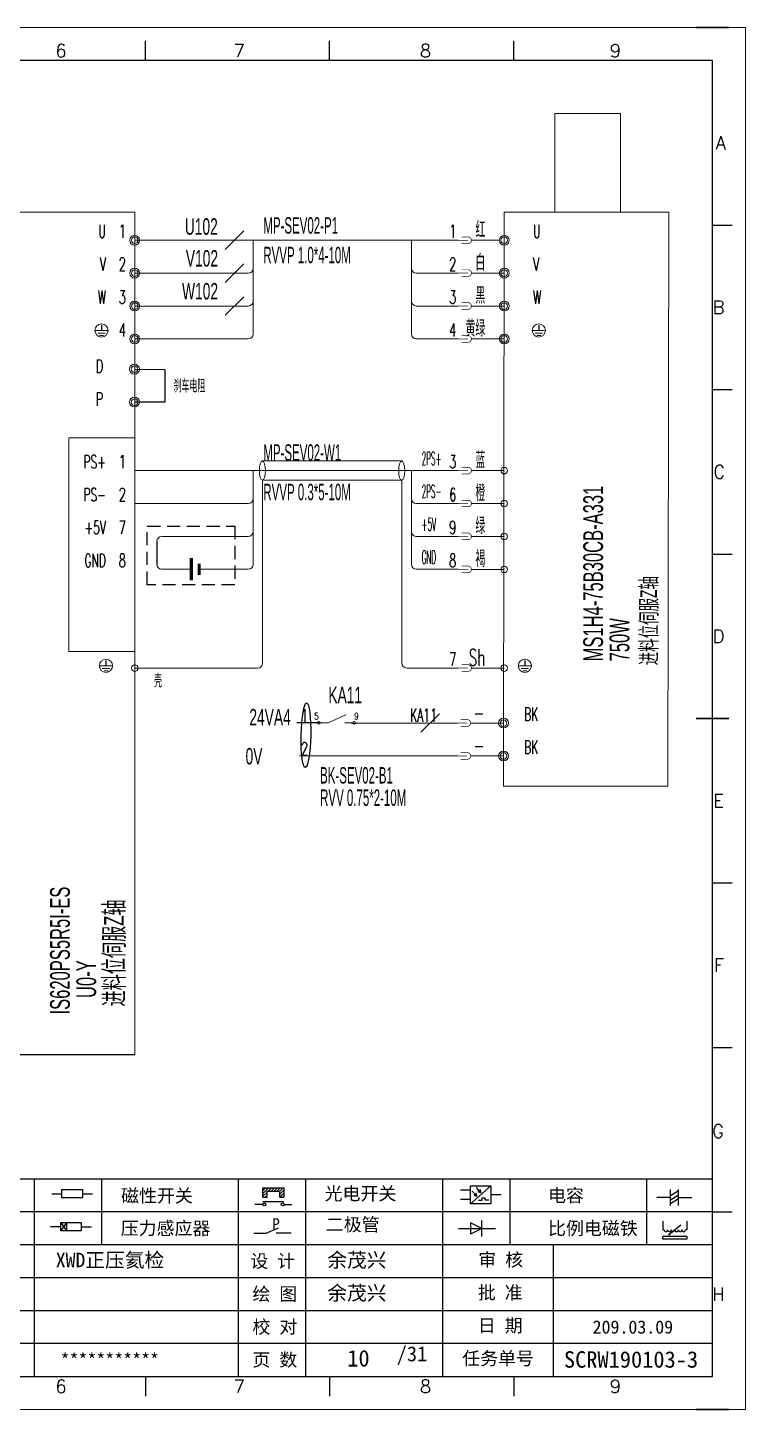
# Model space of a CAD drawing. Header units: millimetres. Extents: x -300 to 54435, y -106 to 60527.
# Drawn here: x 3757.1 to 3866.2, y 1900.2 to 2110.2 of the extents above; entities that cross this region are included whole.
import ezdxf
from ezdxf.enums import TextEntityAlignment as Align

# ---------------------------------------------------------------- set-up
doc = ezdxf.new("R2010")
doc.units = ezdxf.units.MM
doc.linetypes.add('DASHED', pattern=[0.75, 0.5, -0.25])
doc.layers.add('AE_BOR', color=1, linetype='Continuous')
doc.layers.add('ELEMENT', color=7, linetype='Continuous')
doc.layers.add('Dimension', color=3, linetype='Continuous', lineweight=13)
doc.styles.get("Standard").update_dxf_attribs({"font": ''})
doc.styles.add('WD', font='romans.shx', dxfattribs={"width": 0.8, "bigfont": 'gbcbig.shx'})
doc.styles.add('样式 8', font='arial.ttf', dxfattribs={"width": 0.6, "height": 2.5})
doc.styles.add('汉字', font='')
doc.styles.get('Standard').set_extended_font_data('SimSun')
doc.styles.get('汉字').set_extended_font_data('新宋体')

# ---------------------------------------------------------------- blocks, each defined once
blk = doc.blocks.new('磁性开关')
at = {"linetype": 'ByBlock'}
h = blk.add_hatch(dxfattribs=at)
h.set_pattern_fill('ANSI31', color=256, scale=0.1, style=0)
h.paths.add_polyline_path([(-1910.88, -776.69), (-1910.88, -775.29), (-1907.69, -775.29), (-1907.69, -776.69), (-1908.31, -776.69), (-1908.31, -775.79), (-1910.25, -775.79), (-1910.25, -776.69)])
for p, q in [((-1910.88, -776.69), (-1910.88, -775.29)), ((-1910.88, -775.29), (-1907.69, -775.29)), ((-1910.88, -776.69), (-1910.25, -776.69)), ((-1910.25, -776.69), (-1910.25, -775.79)), ((-1910.25, -775.79), (-1908.31, -775.79)), ((-1908.31, -776.69), (-1908.31, -775.79)), ((-1908.31, -776.69), (-1907.69, -776.69)), ((-1907.69, -775.29), (-1907.69, -776.69)), ((-1910.91, -777.81), (-1912.09, -777.81)), ((-1910.88, -777.39), (-1907.69, -777.39)), ((-1907.66, -777.81), (-1906.48, -777.81))]:
    blk.add_line(p, q, dxfattribs=at)
for centre in [(-1910.68, -777.81), (-1907.88, -777.81)]:
    blk.add_circle(centre, 0.225, dxfattribs=at)
blk = doc.blocks.new('光电开关')
at = {"linetype": 'ByBlock'}
h = blk.add_hatch(dxfattribs=at)
h.set_pattern_fill('ANSI31', color=256, scale=0.01, style=0)
h.set_pattern_definition([(45, (0.172267, 0), (-0.0224506403, 0.0224506403), [])])
h.paths.add_polyline_path([(-1882.44, -776.34), (-1882.5, -775.91), (-1882.68, -776.07)])
h.paths.add_polyline_path([(-1882.86, -776.23), (-1882.44, -776.34), (-1882.68, -776.07)])
h.paths.add_polyline_path([(-1883.05, -776.88), (-1883.11, -776.45), (-1883.29, -776.61)])
h.paths.add_polyline_path([(-1883.47, -776.77), (-1883.05, -776.88), (-1883.29, -776.61)])
for p, q in [((-1884.01, -775.96), (-1885.56, -775.96)), ((-1880.91, -775.3), (-1884.01, -778.05)), ((-1883.75, -776.09), (-1883.05, -776.88)), ((-1883.11, -776.45), (-1883.47, -776.77)), ((-1883.05, -776.88), (-1883.47, -776.77)), ((-1883.14, -775.55), (-1882.44, -776.34)), ((-1883.05, -776.88), (-1883.11, -776.45)), ((-1882.5, -775.91), (-1882.86, -776.23)), ((-1882.44, -776.34), (-1882.86, -776.23)), ((-1882.44, -776.34), (-1882.5, -775.91)), ((-1879.37, -776.67), (-1880.91, -776.67)), ((-1884.01, -777.39), (-1885.56, -777.39)), ((-1882.78, -777.47), (-1882.23, -777.47)), ((-1882.23, -777.47), (-1882.23, -777.14)), ((-1882.23, -777.14), (-1881.78, -777.14)), ((-1881.78, -777.47), (-1881.78, -777.14)), ((-1881.23, -777.47), (-1881.78, -777.47))]:
    blk.add_line(p, q, dxfattribs=at)
blk.add_lwpolyline([(-1884.01, -775.3), (-1880.91, -775.3), (-1880.91, -778.05), (-1884.01, -778.05)], close=True, dxfattribs=at)
blk = doc.blocks.new('电磁阀线圈')
at = {"linetype": 'ByBlock'}
for p, q in [((-1854.61, -796.54), (-1856.17, -796.54)), ((-1854.61, -795.92), (-1853.75, -797.16)), ((-1853.75, -795.92), (-1854.61, -797.16)), ((-1853.75, -795.92), (-1853.75, -797.16)), ((-1851.53, -796.54), (-1849.97, -796.54))]:
    blk.add_line(p, q, dxfattribs=at)
blk.add_lwpolyline([(-1854.61, -795.92), (-1851.53, -795.92), (-1851.53, -797.16), (-1854.61, -797.16)], close=True, dxfattribs=at)
blk = doc.blocks.new('压力感应器')
at = {"linetype": 'ByBlock'}
for p, q in [((-1815.59, -777.73), (-1813.71, -776.93)), ((-1817.44, -777.73), (-1815.59, -777.73)), ((-1811.78, -777.73), (-1814.05, -777.73))]:
    blk.add_line(p, q, dxfattribs=at)
at = {"linetype": 'ByBlock', "insert": (-1814.65, -775.48), "char_height": 1.68, "width": 1.2242, "attachment_point": 1}
blk.add_mtext('{\\fNSimSun|b0|i0|c134|p49;P}', dxfattribs=at)
blk = doc.blocks.new('二极管')
at = {"linetype": 'ByBlock'}
for p, q in [((-1787.52, -776.77), (-1781.92, -776.77)), ((-1783.97, -776.77), (-1785.69, -775.9)), ((-1785.69, -775.9), (-1785.69, -777.65)), ((-1783.97, -776.77), (-1785.69, -777.65)), ((-1783.97, -777.99), (-1783.97, -775.56))]:
    blk.add_line(p, q, dxfattribs=at)
blk = doc.blocks.new('电容')
at = {"linetype": 'ByBlock'}
for p, q in [((-1756.08, -782.99), (-1756.08, -780.56)), ((-1754.86, -780.79), (-1756.08, -781.55)), ((-1754.86, -782.99), (-1754.86, -780.56)), ((-1756.08, -781.77), (-1758.13, -781.77)), ((-1754.86, -781.44), (-1756.08, -782.2)), ((-1754.86, -781.99), (-1756.08, -782.75)), ((-1754.86, -781.77), (-1752.81, -781.77))]:
    blk.add_line(p, q, dxfattribs=at)
blk = doc.blocks.new('比例电磁阀')
at = {"linetype": 'ByBlock'}
for p, q in [((-1757.26, -775.38), (-1757.26, -776.71)), ((-1757.26, -776.71), (-1757.05, -776.71)), ((-1754.5, -775.98), (-1756.35, -777.44)), ((-1753.58, -776.71), (-1753.8, -776.71)), ((-1753.58, -775.38), (-1753.58, -776.71)), ((-1753.6, -777.73), (-1757.25, -777.73)), ((-1757.25, -778.13), (-1757.25, -777.73)), ((-1753.6, -778.13), (-1757.25, -778.13)), ((-1756.35, -777.44), (-1756.25, -777.25)), ((-1756.35, -777.44), (-1756.15, -777.38)), ((-1756.15, -777.38), (-1756.25, -777.25)), ((-1753.6, -777.73), (-1753.6, -778.13))]:
    blk.add_line(p, q, dxfattribs=at)
for centre in [(-1756.78, -776.71), (-1756.24, -776.71), (-1755.7, -776.71), (-1755.15, -776.71), (-1754.61, -776.71), (-1754.07, -776.71)]:
    blk.add_arc(centre, 0.271, 180, 0, dxfattribs=at)
blk = doc.blocks.new('电阻')
at = {"linetype": 'ByBlock'}
for p, q in [((-3.09, 0), (-1.57, 0)), ((1.57, 0), (3.09, 0))]:
    blk.add_line(p, q, dxfattribs=at)
blk.add_lwpolyline([(-1.57, 0.63), (1.57, 0.63), (1.57, -0.63), (-1.57, -0.63)], close=True, dxfattribs=at)
blk = doc.blocks.new('$element$00000498')
at = {"const_width": 0.0233}
for points in [[(0, 0), (0, -0.25)], [(-0.25, -0.2), (0, -0.75)], [(0, -0.75), (0, -1)]]:
    blk.add_lwpolyline(points, dxfattribs=at)
at = {"flags": 9}
blk.add_attdef('S', (0, 0), '', height=0.00000667, dxfattribs=at)
blk = doc.blocks.new('H_KA_NO')
at = {"lineweight": 0}
for centre in [(0.2, 0), (5.6, 0)]:
    blk.add_circle(centre, 0.2, dxfattribs=at)
at = {"layer": 'ELEMENT', "color": 1, "xscale": 5, "yscale": 5, "zscale": 5, "rotation": 270}
blk.add_blockref('$element$00000498', (5.4, 0), dxfattribs=at)
at = {"lineweight": 0, "style": 'WD', "width": 0.8}
blk.add_attdef('端子号', text='', height=1, dxfattribs=at).set_placement((0.2, 0.5), align=Align.RIGHT)
blk.add_attdef('端子号', (5.6, 0.5), '', height=1, dxfattribs=at)

msp = doc.modelspace()

# ---------------------------------------------------------------- linework, layer by layer
at = {"color": 7}
for p, q in [((3861.201, 2105.205), (3574.201, 2105.205)), ((3861.201, 1905.205), (3861.201, 2105.205)), ((3801.32, 2004.55), (3797.998, 2004.55)), ((3579.231, 1905.205), (3858.731, 1905.205)), ((3699.997, 1905.205), (3759.947, 1905.205)), ((3759.947, 1905.205), (3828.733, 1905.205))]:
    msp.add_line(p, q, dxfattribs=at)
at = {"lineweight": 0}
for p, q in [((3773.346, 2077.895), (3822.543, 2077.895)), ((3791.361, 2063.645), (3791.361, 2077.895)), ((3815.41, 2063.645), (3815.41, 2077.895)), ((3824.543, 2077.895), (3828.785, 2077.895)), ((3773.346, 2072.895), (3790.611, 2072.895)), ((3822.543, 2072.895), (3816.16, 2072.895)), ((3829.535, 2072.895), (3824.543, 2072.895)), ((3773.346, 2067.895), (3790.611, 2067.895)), ((3822.543, 2067.895), (3816.16, 2067.895)), ((3829.535, 2067.891), (3824.543, 2067.891)), ((3767.399, 2064.179), (3769.187, 2064.179)), ((3767.731, 2063.75), (3768.855, 2063.75)), ((3768.016, 2063.404), (3768.59, 2063.404)), ((3773.346, 2062.895), (3790.611, 2062.895)), ((3822.543, 2062.895), (3816.16, 2062.895)), ((3829.535, 2062.887), (3824.543, 2062.887)), ((3833.889, 2064.179), (3835.678, 2064.179)), ((3834.221, 2063.75), (3835.345, 2063.75)), ((3834.507, 2063.404), (3835.08, 2063.404)), ((3792.79, 2044.343), (3813.952, 2044.344)), ((3822.543, 2042.879), (3773.346, 2042.879)), ((3791.361, 2028.629), (3791.361, 2042.879)), ((3792.77, 2041.413), (3792.77, 2013.621)), ((3792.77, 2041.413), (3813.952, 2041.413)), ((3813.952, 2041.413), (3813.952, 2013.629)), ((3815.41, 2028.629), (3815.41, 2042.879)), ((3829.535, 2042.875), (3824.543, 2042.875)), ((3773.346, 2037.879), (3790.611, 2037.879)), ((3822.543, 2037.879), (3816.16, 2037.879)), ((3829.535, 2037.871), (3824.543, 2037.871)), ((3777.474, 2032.879), (3790.611, 2032.879)), ((3822.543, 2032.879), (3816.16, 2032.879)), ((3829.535, 2032.871), (3824.543, 2032.871)), ((3781.951, 2027.879), (3777.474, 2027.879)), ((3783.147, 2027.879), (3790.611, 2027.879)), ((3822.543, 2027.879), (3816.16, 2027.879)), ((3829.535, 2027.871), (3824.543, 2027.871)), ((3768.084, 2013.214), (3769.872, 2013.214)), ((3768.416, 2012.785), (3769.54, 2012.785)), ((3768.701, 2012.438), (3769.275, 2012.438)), ((3773.346, 2012.871), (3792.02, 2012.871)), ((3822.543, 2012.879), (3814.702, 2012.879)), ((3829.535, 2012.871), (3824.543, 2012.871)), ((3831.765, 2013.214), (3833.554, 2013.214)), ((3832.097, 2012.785), (3833.222, 2012.785)), ((3832.383, 2012.438), (3832.956, 2012.438))]:
    msp.add_line(p, q, dxfattribs=at)
for p, q in [((3768.293, 2064.975), (3768.293, 2064.186)), ((3834.783, 2064.975), (3834.783, 2064.186)), ((3773.346, 2058.298), (3777.931, 2058.228)), ((3777.931, 2058.228), (3777.931, 2053.298)), ((3777.931, 2053.298), (3773.346, 2053.298)), ((3776.724, 2032.129), (3776.724, 2028.629)), ((3768.978, 2014.01), (3768.978, 2013.221)), ((3832.66, 2014.01), (3832.66, 2013.221)), ((3773.346, 1954.09), (3744.718, 1954.09))]:
    msp.add_line(p, q)
at = {"color": 7, "lineweight": 0}
for p, q in [((3822.432, 2004.518), (3806.252, 2004.518)), ((3829.424, 2004.514), (3824.432, 2004.514)), ((3822.432, 1999.518), (3798.413, 1999.518)), ((3822.432, 1999.518), (3800.515, 1999.518)), ((3829.424, 1999.51), (3824.432, 1999.51))]:
    msp.add_line(p, q, dxfattribs=at)
at = {"color": 7, "linetype": 'ByBlock'}
for p, q in [((3861.201, 1935.205), (3574.201, 1935.205)), ((3861.201, 1930.205), (3574.201, 1930.205)), ((3861.201, 1925.205), (3574.201, 1925.205)), ((3861.201, 1920.205), (3574.201, 1920.205)), ((3861.201, 1915.205), (3574.201, 1915.205)), ((3861.201, 1910.205), (3737.224, 1910.205))]:
    msp.add_line(p, q, dxfattribs=at)
at = {"color": 7, "lineweight": -2}
for p, q in [((3758.034, 1935.205), (3758.034, 1925.205)), ((3768.272, 1935.205), (3768.272, 1925.205)), ((3789.082, 1935.205), (3789.082, 1925.205)), ((3799.32, 1935.205), (3799.32, 1925.205)), ((3820.131, 1935.205), (3820.131, 1925.205)), ((3830.369, 1935.205), (3830.369, 1925.205)), ((3851.179, 1935.205), (3851.179, 1925.205)), ((3758.034, 1925.205), (3758.034, 1905.29)), ((3789.082, 1925.205), (3789.082, 1905.205)), ((3799.32, 1925.205), (3799.32, 1905.205)), ((3820.131, 1925.205), (3820.131, 1905.205)), ((3836.983, 1925.205), (3836.983, 1905.205))]:
    msp.add_line(p, q, dxfattribs=at)
at = {"color": 7, "ltscale": 2}
for p, q in [((3861.201, 1905.205), (3861.201, 1926.651)), ((3828.733, 1905.205), (3858.731, 1905.205)), ((3828.733, 1905.205), (3861.201, 1905.205))]:
    msp.add_line(p, q, dxfattribs=at)
at = {"lineweight": 0}
for points in [[(3837.216, 2097.178), (3847.216, 2097.178), (3847.216, 2082.178), (3837.216, 2082.178)], [(3829.535, 2082.178), (3854.535, 2082.178), (3854.418, 1994.926), (3829.418, 1994.926)], [(3773.346, 2047.879), (3763.346, 2047.879), (3763.346, 2015.379), (3773.346, 2015.379)]]:
    msp.add_lwpolyline(points, close=True, dxfattribs=at)
msp.add_lwpolyline([(3744.718, 1954.09), (3744.718, 2082.178), (3773.346, 2082.178), (3773.346, 1954.09)], dxfattribs=at)
at = {"color": 3, "lineweight": 0, "const_width": 0.1, "flags": 128}
for points in [[(3824.043, 2077.895), (3822.543, 2077.895)], [(3824.043, 2072.895), (3822.543, 2072.895)], [(3824.043, 2067.895), (3822.543, 2067.895)], [(3824.043, 2062.895), (3822.543, 2062.895)], [(3824.043, 2042.879), (3822.543, 2042.879)], [(3824.043, 2037.879), (3822.543, 2037.879)], [(3824.043, 2032.879), (3822.543, 2032.879)], [(3824.043, 2027.879), (3822.543, 2027.879)], [(3824.043, 2012.879), (3822.543, 2012.879)]]:
    msp.add_lwpolyline(points, dxfattribs=at)
for points in [[(3823.043, 2078.395), (3824.043, 2078.395, -1), (3824.043, 2077.395), (3823.043, 2077.395)], [(3823.043, 2073.395), (3824.043, 2073.395, -1), (3824.043, 2072.395), (3823.043, 2072.395)], [(3823.043, 2068.395), (3824.043, 2068.395, -1), (3824.043, 2067.395), (3823.043, 2067.395)], [(3823.043, 2063.395), (3824.043, 2063.395, -1), (3824.043, 2062.395), (3823.043, 2062.395)], [(3823.043, 2043.379), (3824.043, 2043.379, -1), (3824.043, 2042.379), (3823.043, 2042.379)], [(3823.043, 2038.379), (3824.043, 2038.379, -1), (3824.043, 2037.379), (3823.043, 2037.379)], [(3823.043, 2033.379), (3824.043, 2033.379, -1), (3824.043, 2032.379), (3823.043, 2032.379)], [(3823.043, 2028.379), (3824.043, 2028.379, -1), (3824.043, 2027.379), (3823.043, 2027.379)], [(3823.043, 2013.379), (3824.043, 2013.379, -1), (3824.043, 2012.379), (3823.043, 2012.379)]]:
    msp.add_lwpolyline(points, format="xyb", dxfattribs=at)
at = {"color": 6, "linetype": 'DASHED', "ltscale": 4}
msp.add_lwpolyline([(3775.264, 2034.441), (3788.55, 2034.441), (3788.55, 2025.542), (3775.264, 2025.542)], close=True, dxfattribs=at)
at = {"color": 3}
for points in [[(3781.951, 2029.576, 0.5, 0.5, 0), (3781.951, 2026.181, 2, 2, 0)], [(3783.147, 2028.728, 0.5, 0.5, 0), (3783.147, 2027.03, 2, 2, 0)]]:
    msp.add_lwpolyline(points, format="xyseb", dxfattribs=at)
at = {"color": 7, "lineweight": 0, "const_width": 0.1, "flags": 128}
for points in [[(3823.932, 2004.518), (3822.432, 2004.518)], [(3823.932, 1999.518), (3822.432, 1999.518)]]:
    msp.add_lwpolyline(points, dxfattribs=at)
for points in [[(3822.932, 2005.018), (3823.932, 2005.018, -1), (3823.932, 2004.018), (3822.932, 2004.018)], [(3822.932, 2000.018), (3823.932, 2000.018, -1), (3823.932, 1999.018), (3822.932, 1999.018)]]:
    msp.add_lwpolyline(points, format="xyb", dxfattribs=at)
at = {"lineweight": 0}
for centre, radius in [((3773.346, 2077.895), 0.75), ((3773.346, 2077.895), 0.5), ((3829.535, 2077.895), 0.75), ((3829.535, 2077.895), 0.5), ((3773.346, 2072.895), 0.75), ((3773.346, 2072.895), 0.5), ((3829.535, 2072.895), 0.75), ((3829.535, 2072.895), 0.5), ((3773.346, 2067.895), 0.75), ((3829.535, 2067.891), 0.75), ((3773.346, 2067.895), 0.5), ((3829.535, 2067.891), 0.5), ((3768.293, 2064.186), 1), ((3834.783, 2064.186), 1), ((3773.346, 2062.895), 0.75), ((3773.346, 2062.895), 0.5), ((3829.535, 2062.887), 0.75), ((3829.535, 2062.887), 0.5), ((3773.312, 2058.298), 0.75), ((3773.312, 2058.298), 0.5), ((3773.312, 2053.298), 0.75), ((3773.312, 2053.298), 0.5), ((3829.535, 2042.875), 0.5), ((3829.535, 2037.871), 0.5), ((3829.535, 2032.871), 0.5), ((3829.535, 2027.871), 0.5), ((3768.978, 2013.221), 1), ((3832.66, 2013.221), 1), ((3773.346, 2012.871), 0.5), ((3829.535, 2012.871), 0.5)]:
    msp.add_circle(centre, radius, dxfattribs=at)
at = {"color": 7, "lineweight": 0}
for centre, radius in [((3829.424, 2004.514), 0.75), ((3829.424, 2004.514), 0.5), ((3829.424, 1999.51), 0.75), ((3829.424, 1999.51), 0.5)]:
    msp.add_circle(centre, radius, dxfattribs=at)
at = {"lineweight": 0}
for centre, start, end in [((3790.611, 2073.645), 270, 0), ((3816.16, 2073.645), 180, 270), ((3790.611, 2068.645), 270, 0), ((3816.16, 2068.645), 180, 270), ((3790.611, 2063.645), 270, 0), ((3816.16, 2063.645), 180, 270), ((3790.611, 2038.629), 270, 0), ((3816.16, 2038.629), 180, 270), ((3777.474, 2032.129), 90, 180), ((3790.611, 2033.629), 270, 0), ((3816.16, 2033.629), 180, 270), ((3777.474, 2028.629), 180, 270), ((3790.611, 2028.629), 270, 0), ((3816.16, 2028.629), 180, 270), ((3792.02, 2013.621), 270, 0), ((3814.702, 2013.629), 180, 270)]:
    msp.add_arc(centre, 0.75, start, end, dxfattribs=at)
msp.add_ellipse((3792.77, 2042.879), major_axis=(0, 1.465), ratio=0.3169375, dxfattribs=at)
at = {"lineweight": 0, "extrusion": (0, 0, -1)}
msp.add_ellipse((3813.952, 2042.879), major_axis=(0, 1.465), ratio=0.3169375, dxfattribs=at)
at = {"color": 7}
msp.add_ellipse((3799.378, 2002.656), major_axis=(0.109, 4.907), ratio=0.1479253, dxfattribs=at)
at = {"layer": 'AE_BOR', "color": 7, "lineweight": 15}
for p, q in [((3569.197, 2110.205), (3866.197, 2110.205)), ((3866.197, 2110.205), (3866.197, 1900.205)), ((3866.197, 1900.205), (3569.197, 1900.205))]:
    msp.add_line(p, q, dxfattribs=at)
at = {"layer": 'AE_BOR', "color": 7, "lineweight": 30}
for p, q in [((3863.731, 2110.205), (3858.731, 2110.205)), ((3858.701, 2005.205), (3863.701, 2005.205)), ((3863.731, 1900.205), (3858.731, 1900.205))]:
    msp.add_line(p, q, dxfattribs=at)
at = {"layer": 'AE_BOR', "color": 7}
for p, q in [((3774.981, 2105.205), (3774.981, 2108.205)), ((3802.981, 2105.205), (3802.981, 2108.205)), ((3830.981, 2105.205), (3830.981, 2108.205)), ((3861.201, 2080.205), (3864.201, 2080.205)), ((3861.201, 2055.205), (3864.201, 2055.205)), ((3861.201, 2030.205), (3864.201, 2030.205)), ((3861.201, 1980.205), (3864.201, 1980.205)), ((3861.201, 1955.205), (3864.201, 1955.205)), ((3861.201, 1930.205), (3864.201, 1930.205)), ((3774.981, 1905.205), (3774.981, 1902.205)), ((3802.981, 1905.205), (3802.981, 1902.205)), ((3830.981, 1905.205), (3830.981, 1902.205))]:
    msp.add_line(p, q, dxfattribs=at)
at = {"layer": 'Dimension', "lineweight": 0}
for p, q in [((3787.086, 2076.48), (3789.914, 2079.309)), ((3787.086, 2071.48), (3789.914, 2074.309)), ((3787.086, 2066.48), (3789.914, 2069.309))]:
    msp.add_line(p, q, dxfattribs=at)
at = {"layer": 'Dimension', "color": 7, "lineweight": 0}
msp.add_line((3816.839, 2003.104), (3819.668, 2005.932), dxfattribs=at)

# ---------------------------------------------------------------- block references
at = {"color": 7, "lineweight": 0}
ref = msp.add_blockref('H_KA_NO', (3801.12, 2004.55), dxfattribs=at)
ref.add_attrib('端子号', '9', (3806.72, 2005.05), dxfattribs={"lineweight": 0, "height": 1, "style": 'WD', "width": 0.8})
ref.add_attrib('端子号', '5', dxfattribs={"lineweight": 0, "height": 1, "style": 'WD', "width": 0.8}).set_placement((3801.32, 2005.05), align=Align.RIGHT)
at = {"color": 7, "linetype": 'ByBlock'}
for name, p in [('光电开关', (5708.422, 2709.474)), ('磁性开关', (5703.726, 2709.165)), ('电容', (5610.889, 2714.186)), ('电磁阀线圈', (5616.722, 2724.502)), ('压力感应器', (5608.921, 2704.721)), ('二极管', (5610.109, 2704.479)), ('比例电磁阀', (5610.889, 2704.186))]:
    msp.add_blockref(name, p, dxfattribs=at)
at = {"color": 7}
msp.add_blockref('电阻', (3763.853, 1932.981), dxfattribs=at)

# ---------------------------------------------------------------- texts
at = {"lineweight": 0, "style": 'WD', "width": 0.6}
for s, height, p in [('U', 2, (3768.978, 2078.245)), ('1', 2, (3771.978, 2078.253)), ('红', 2.5, (3826.647, 2078.245)), ('V', 2, (3768.978, 2073.245)), ('2', 2, (3771.978, 2073.253)), ('白', 2.5, (3826.647, 2073.245)), ('黑', 2.5, (3826.647, 2068.241)), ('W', 2, (3768.978, 2068.245)), ('3', 2, (3771.978, 2068.249)), ('4', 2, (3771.978, 2063.245)), ('黄绿', 2.5, (3826.647, 2063.241)), ('D', 2, (3768.537, 2057.738)), ('P', 2, (3768.537, 2052.738)), ('Sh', 2.5, (3826.647, 2013.225))]:
    msp.add_text(s, height=height, dxfattribs=at).set_placement(p, align=Align.RIGHT)
for s, p in [('1', (3821.181, 2078.253)), ('U', (3833.903, 2078.245)), ('2', (3821.181, 2073.253)), ('V', (3833.903, 2073.245)), ('3', (3821.181, 2068.249)), ('W', (3833.903, 2068.241)), ('4', (3821.181, 2063.245)), ('刹车电阻', (3779.267, 2054.749)), ('3', (3821.181, 2043.233)), ('6', (3821.181, 2038.229)), ('9', (3821.181, 2033.229)), ('8', (3821.181, 2028.229)), ('7', (3821.181, 2013.229))]:
    msp.add_text(s, height=2, dxfattribs=at).set_placement(p)
at = {"color": 6, "lineweight": 0, "style": 'WD', "width": 0.4}
for s, p in [('2PS+', (3816.98, 2043.725)), ('2PS-', (3816.98, 2038.725)), ('+5V', (3816.98, 2033.725)), ('GND', (3816.98, 2028.725))]:
    msp.add_text(s, height=2, dxfattribs=at).set_placement(p)
at = {"color": 6, "lineweight": 0, "style": 'WD', "width": 0.6}
for s, height, p in [('蓝', 2.5, (3826.647, 2043.225)), ('PS+', 2, (3768.978, 2043.229)), ('1', 2, (3771.978, 2043.229)), ('PS-', 2, (3768.978, 2038.229)), ('2', 2, (3771.978, 2038.229)), ('橙', 2.5, (3826.647, 2038.225)), ('+5V', 2, (3768.978, 2033.229)), ('7', 2, (3771.978, 2033.229)), ('绿', 2.5, (3826.647, 2033.225)), ('褐', 2.5, (3826.647, 2028.225)), ('GND', 2, (3768.978, 2028.225)), ('8', 2, (3771.978, 2028.225)), ('壳', 2, (3777.481, 2009.943))]:
    msp.add_text(s, height=height, dxfattribs=at).set_placement(p, align=Align.RIGHT)
at = {"color": 7, "lineweight": 0, "style": 'WD', "width": 0.6}
for s, height, p in [('1', 2, (3799.698, 2004.621)), ('-', 2.5, (3826.536, 2004.864)), ('2', 2, (3799.698, 1999.621)), ('-', 2.5, (3826.536, 1999.864))]:
    msp.add_text(s, height=height, dxfattribs=at).set_placement(p, align=Align.RIGHT)
for s, p in [('KA11', (3815.211, 2004.719)), ('BK', (3832.557, 2004.864)), ('BK', (3832.557, 1999.86))]:
    msp.add_text(s, height=2, dxfattribs=at).set_placement(p)
msp.add_text('10', height=2.5).set_placement((3805.665, 1906.717))
at = {"color": 7, "char_height": 2, "attachment_point": 1, "style": '汉字'}
for s, insert in [('{\\fKaiTi_GB2312|b0|i0|c134|p49;光电开关}', (3802.22, 1934.014)), ('{\\fKaiTi_GB2312|b0|i0|c134|p49;磁性开关}', (3771.269, 1933.676)), ('{\\fKaiTi_GB2312|b0|i0|c134|p49;电容}', (3836.196, 1933.726)), ('{\\fKaiTi_GB2312|b0|i0|c134|p49;压力感应器}', (3771.216, 1928.736)), ('{\\fKaiTi_GB2312|b0|i0|c134|p49;二极管}', (3802.401, 1929.297)), ('{\\fKaiTi_GB2312|b0|i0|c134|p49;比例电磁铁}', (3836.196, 1928.726)), ('{\\fKaiTi_GB2312|b0|i0|c134|p0;设 计}', (3790.918, 1923.745)), ('{\\fKaiTi_GB2312|b0|i0|c134|p0;审 核}', (3825.586, 1923.954)), ('{\\fKaiTi_GB2312|b0|i0|c134|p0;绘 图}', (3791.247, 1918.745)), ('{\\fKaiTi_GB2312|b0|i0|c134|p0;批 准}', (3825.516, 1918.954)), ('{\\fKaiTi_GB2312|b0|i0|c134|p0;校 对}', (3791.247, 1913.745)), ('{\\fKaiTi_GB2312|b0|i0|c134|p0;日 期}', (3825.516, 1913.954)), ('{\\fKaiTi_GB2312|b0|i0|c134|p0;页 数}', (3791.247, 1908.745)), ('{\\fKaiTi_GB2312|b0|i0|c134|p0;任务单号}', (3823.14, 1908.954))]:
    msp.add_mtext(s, dxfattribs=dict(at, insert=insert))
at = {"color": 7}
for s, insert, char_height, width, attachment_point in [('{\\fKaiTi_GB2312|b0|i0|c134|p49;XWD\\fNSimSun|b0|i0|c134|p49;正}压氦检', (3761.344, 1924.004), 2.2, 26.57668, 1), ('余茂兴', (3802.63, 1924.004), 2.2, 15.31746, 1), ('余茂兴', (3802.63, 1919.004), 2.2, 15.31746, 1), ('{\\fKaiTi_GB2312|b0|i0|c134|p49;209.03.09}', (3849.092, 1912.705), 2, 24.21725, 5)]:
    msp.add_mtext(s, dxfattribs=dict(at, insert=insert, char_height=char_height, width=width, attachment_point=attachment_point))
at = {"color": 7, "linetype": 'ByBlock', "lineweight": -2, "insert": (3811.834, 1908.366), "char_height": 4.26888, "width": 20.81025, "attachment_point": 5}
msp.add_mtext('  {\\H0.53119x; /31}', dxfattribs=at)
at = {"insert": (3838.604, 1909.039), "char_height": 2.5, "attachment_point": 1}
msp.add_mtext_dynamic_manual_height_columns('SCRW190103-3', width=16.39674, gutter_width=12.5, heights=[0], dxfattribs=at)
at = {"color": 7, "lineweight": -2, "insert": (3769.558, 1907.705), "char_height": 2, "width": 31.04816, "attachment_point": 5}
msp.add_mtext('{\\C256;***********}', dxfattribs=at)
at = {"layer": 'AE_BOR', "color": 7, "style": 'WD'}
for s, p in [('6', (3762.137, 2105.705)), ('7', (3789.235, 2105.705)), ('8', (3817.565, 2105.705)), ('9', (3846.429, 2105.705)), ('6', (3762.137, 1902.705)), ('7', (3789.235, 1902.705)), ('8', (3817.565, 1902.705)), ('9', (3846.429, 1902.705))]:
    msp.add_text(s, height=2, dxfattribs=at).set_placement(p, align=Align.CENTER)
for s, p in [('A', (3863.224, 2092.705)), ('B', (3863.034, 2067.705)), ('C', (3863.129, 2042.705)), ('D', (3863.034, 2017.705)), ('E', (3862.939, 1992.705)), ('F', (3862.939, 1967.705)), ('F', (3862.939, 1967.705)), ('G', (3862.939, 1942.486)), ('H', (3863.034, 1917.705))]:
    msp.add_text(s, height=2, dxfattribs=at).set_placement(p, align=Align.MIDDLE_RIGHT)
at = {"layer": 'Dimension', "lineweight": 0, "style": '样式 8', "width": 0.6}
for s, p in [('U102', (3785.974, 2078.734)), ('V102', (3786.015, 2073.895)), ('W102', (3786.015, 2068.895))]:
    msp.add_text(s, height=2.5, dxfattribs=at).set_placement(p, align=Align.RIGHT)
at = {"layer": 'Dimension', "color": 3, "lineweight": 0, "style": '样式 8', "width": 0.5}
for s, p in [('MP-SEV02-P1', (3792.906, 2078.895)), ('MP-SEV02-W1', (3792.906, 2044.379))]:
    msp.add_text(s, height=2.5, dxfattribs=at).set_placement(p)
at = {"layer": 'Dimension', "color": 1, "lineweight": 0, "style": '样式 8', "width": 0.5}
for s, p in [('RVVP 1.0*4-10M', (3792.906, 2076.895)), ('RVVP 0.3*5-10M', (3792.906, 2040.879))]:
    msp.add_text(s, height=2.5, dxfattribs=at).set_placement(p, align=Align.TOP_LEFT)
at = {"layer": 'Dimension', "color": 6, "lineweight": 0, "style": '样式 8', "width": 0.6}
for s, p in [('MS1H4-75B30CB-A331', (3844.552, 2013.886)), ('IS620PS5R5I-ES', (3763.48, 1960.224))]:
    msp.add_text(s, height=3, rotation=90, dxfattribs=at).set_placement(p)
at = {"layer": 'Dimension', "color": 3, "lineweight": 0, "style": '样式 8', "width": 0.6}
msp.add_text('进料位伺服Z轴', height=2.5, rotation=90, dxfattribs=at).set_placement((3852.749, 2013.294))
at = {"layer": 'Dimension', "lineweight": 0, "style": '样式 8', "width": 0.6}
for s, p in [('750W', (3848.552, 2013.886)), ('进料位伺服Z轴', (3771.677, 1961.431)), ('U0-Y', (3767.48, 1962.724))]:
    msp.add_text(s, height=3, rotation=90, dxfattribs=at).set_placement(p)
at = {"layer": 'Dimension', "color": 7, "lineweight": 0, "style": '样式 8'}
for s, width, p in [('KA11', 0.6, (3802.794, 2007.527)), ('24VA4', 0.6, (3790.78, 2004.16)), ('0V', 0.6, (3790.207, 1998.224)), ('BK-SEV02-B1', 0.5, (3801.536, 1995.319))]:
    msp.add_text(s, height=2.5, dxfattribs=dict(at, width=width)).set_placement(p)
at = {"layer": 'Dimension', "color": 7, "lineweight": 0, "style": '样式 8', "width": 0.5}
msp.add_text('RVV 0.75*2-10M', height=2.5, dxfattribs=at).set_placement((3801.536, 1994.421), align=Align.TOP_LEFT)

doc.saveas('drawing.dxf')
